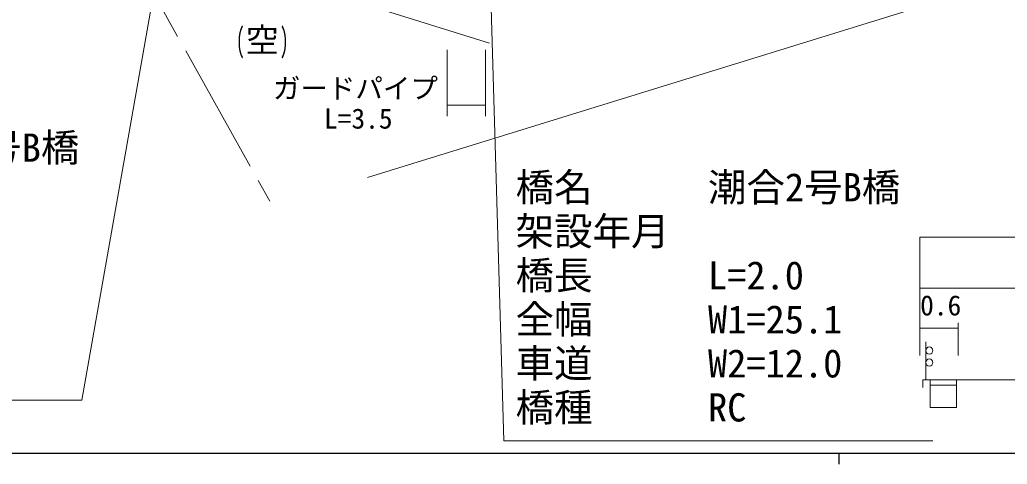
# Model space of a CAD drawing. Units: millimetres, scale not verified, with parts at other scales. Extents: x 40000 to 680000, y 20000 to 380000.
# Drawn here: x 93498 to 183313, y 204000 to 244387 of the extents above; entities that cross this region are included whole.
import ezdxf
from ezdxf.enums import TextEntityAlignment as Align

# ---------------------------------------------------------------- set-up
doc = ezdxf.new("R2010")
doc.units = ezdxf.units.MM
doc.header["$LTSCALE"] = 1000
doc.linetypes.add('CHAIN', pattern=[18.5, 12, -1.5, 3.5, -1.5])
for name, color, linetype, lineweight in [('M-BGD', 7, 'Continuous', 13), ('M-BGD-EXST', 7, 'Continuous', 13), ('M-BMK', 2, 'CHAIN', 13), ('M-BMK-HTXT', 7, 'Continuous', 13), ('M-STR-HTXT', 7, 'Continuous', 13), ('M-TTL-BAND', 7, 'Continuous', 25)]:
    doc.layers.add(name, color=color, linetype=linetype, lineweight=lineweight)
doc.styles.add('ＭＳ ゴシック', font='')
doc.styles.get('ＭＳ ゴシック').set_extended_font_data('MS Gothic')

msp = doc.modelspace()

# ---------------------------------------------------------------- linework, layer by layer
at = {"layer": 'M-BGD'}
for p, q in [((136219, 242273), (120351, 247203)), ((300247, 219998), (175370, 219998)), ((178846, 213883), (178846, 216855)), ((175370, 216355), (178846, 216355)), ((175903, 211656), (175903, 215132)), ((176305, 211181), (178706, 211181)), ((178706, 211656), (178706, 209160))]:
    msp.add_line(p, q, dxfattribs=at)
for points in [[(175370, 213883), (175370, 224640), (300247, 224640)], [(175620, 210965), (175620, 211656), (191118, 211656), (191118, 212595), (198174, 212595), (198174, 211664), (233198, 211664), (233198, 212656), (243094, 212656), (243094, 211800), (278025, 211800), (278025, 212899), (285017, 212899), (285017, 211865), (300474, 211865), (300474, 211298)], [(178706, 209160), (176305, 209160), (176305, 211656)]]:
    msp.add_lwpolyline(points, dxfattribs=at)
for centre in [(176227, 214326), (176227, 213236)]:
    msp.add_circle(centre, 327, dxfattribs=at)
at = {"layer": 'M-BMK'}
msp.add_line((81453, 289967), (116246, 227890), dxfattribs=at)
at = {"layer": 'M-BMK-HTXT'}
for p, q in [((132360, 241640), (132360, 235640)), ((135860, 241640), (135860, 235640)), ((132360, 236640), (135860, 236640))]:
    msp.add_line(p, q, dxfattribs=at)
at = {"layer": 'M-STR-HTXT'}
msp.add_line((125123, 230051), (185576, 248727), dxfattribs=at)
for points in [[(135920, 261035), (137541, 206137), (176532, 206137)], [(106782, 253073), (99154, 209810), (63086, 209810)]]:
    msp.add_lwpolyline(points, dxfattribs=at)
at = {"layer": 'M-TTL-BAND'}
for p, q in [((40000, 205000), (579000, 205000)), ((168000, 205000), (168000, 204000))]:
    msp.add_line(p, q, dxfattribs=at)

# ---------------------------------------------------------------- texts
at = {"layer": 'M-BGD', "style": 'ＭＳ ゴシック'}
msp.add_text('0.6', height=1833, dxfattribs=at).set_placement((177261, 216969), align=Align.BOTTOM_CENTER)
at = {"layer": 'M-BGD-EXST', "style": 'ＭＳ ゴシック', "width": 0.5}
for s, p in [('(', (113557, 242544)), (')', (117557, 242544))]:
    msp.add_text(s, height=2199, dxfattribs=at).set_placement(p, align=Align.MIDDLE_CENTER)
at = {"layer": 'M-BGD-EXST', "style": 'ＭＳ ゴシック'}
msp.add_text('空', height=2199, dxfattribs=at).set_placement((115557, 242544), align=Align.MIDDLE_CENTER)
at = {"layer": 'M-BMK-HTXT', "style": 'ＭＳ ゴシック'}
msp.add_text('L=3.5', height=1833, dxfattribs=at).set_placement((124289, 233944), align=Align.BOTTOM_CENTER)
at = {"layer": 'M-STR-HTXT', "style": 'ＭＳ ゴシック'}
msp.add_text('ガードパイプ', height=1833, dxfattribs=at).set_placement((124027, 238159), align=Align.MIDDLE_CENTER)
for s, p in [('橋名\u3000\u3000\u3000潮合1号B橋', (63928, 234052)), ('橋名\u3000\u3000\u3000潮合2号B橋', (138594, 230450)), ('架設年月\u3000', (138594, 226450)), ('橋長\u3000\u3000\u3000L=2.0', (138594, 222450)), ('全幅\u3000\u3000\u3000W1=25.1', (138594, 218450)), ('車道\u3000\u3000\u3000W2=12.0', (138594, 214450)), ('橋種\u3000\u3000\u3000RC', (138594, 210450))]:
    msp.add_text(s, height=2566, dxfattribs=at).set_placement(p, align=Align.TOP_LEFT)

doc.saveas('drawing.dxf')
